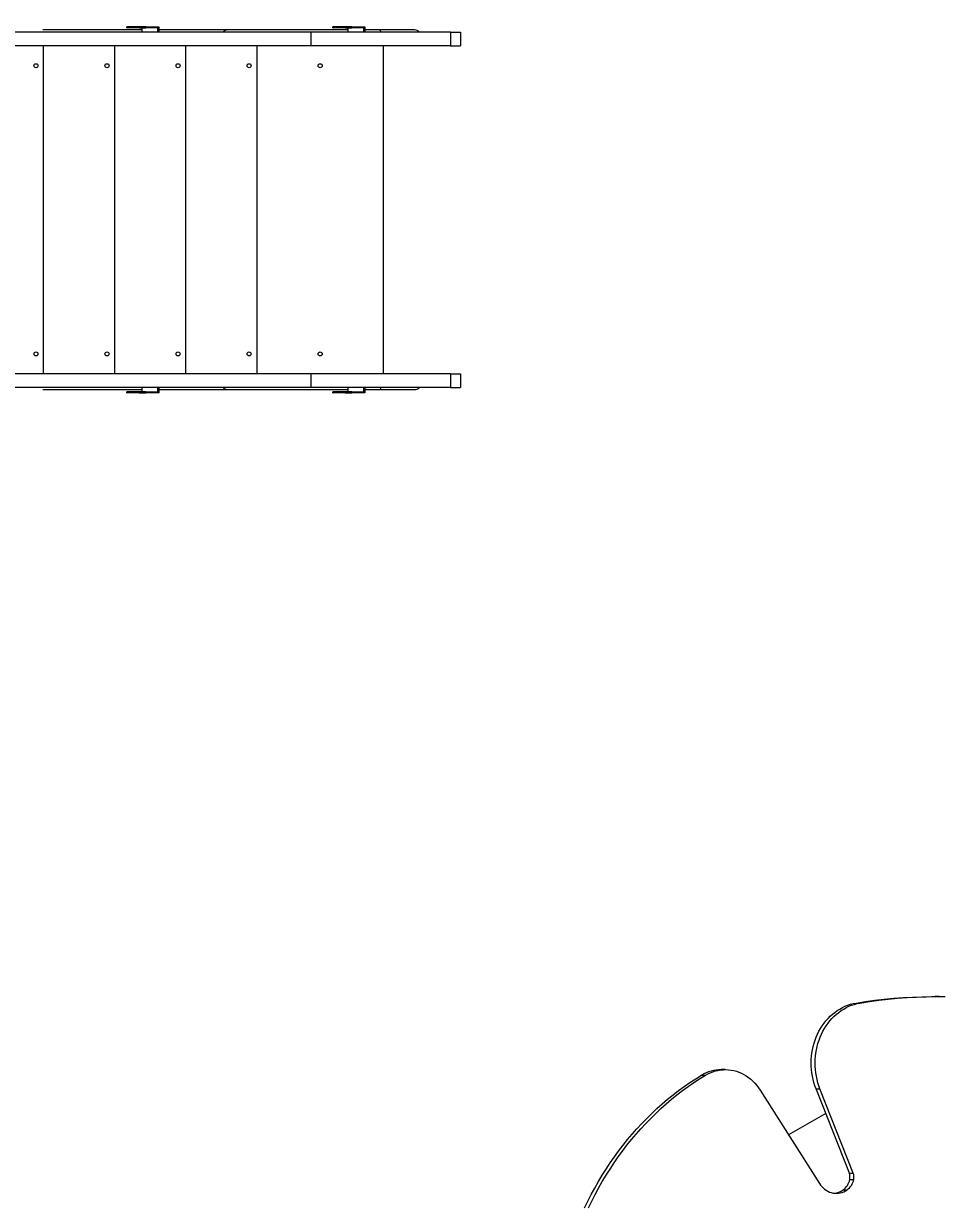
# Model space of a CAD drawing. Header units: millimetres. Extents: x -6879 to 7341, y -8047 to 7187.
# Drawn here: x 635 to 2442, y -636 to 1686 of the extents above; entities that cross this region are included whole.
import ezdxf

# ---------------------------------------------------------------- set-up
doc = ezdxf.new("R2010")
doc.units = ezdxf.units.MM
for name, color, linetype in [('DIKOM_ОБЪЕКТ', 7, 'Continuous'), ('DIKOM_РАЗМЕР_ЗОНА', 7, 'Continuous'), ('DIKOM_РАЗМЕР_ОБЪЕКТА', 7, 'Continuous')]:
    doc.layers.add(name, color=color, linetype=linetype)
doc.styles.add('style1', font='arial.ttf', dxfattribs={"width": 0.8})
doc.dimstyles.new('1-50', dxfattribs={"dimtxt": 300, "dimasz": 200, "dimexe": 100, "dimexo": 0, "dimgap": 100, "dimtad": 0, "dimdec": 0, "dimtxsty": 'style1', "dimcen": 0, "dimclrd": 7, "dimclre": 7, "dimadec": 1, "dimazin": 2, "dimtfac": 1, "dimtdec": 0, "dimtmove": 1, "dimatfit": 3, "dimfxl": 0, "dimlwd": 25, "dimlwe": 18, "dimarcsym": 0})

# ---------------------------------------------------------------- blocks, each defined once
blk = doc.blocks.new('A$C027840CE')
at = {"color": 7, "linetype": 'Continuous', "lineweight": 15}
for p, q in [((-124.9, -325.5), (-318, -224.6)), ((-364.9, -236.8), (-371.6, -240.7)), ((-365.9, -261.3), (-372.7, -265.1)), ((-358.8, -271.8), (-365.6, -275.6)), ((-365.6, -275.6), (-225.7, -386.5)), ((-358.8, -271.8), (-219, -382.7)), ((-260, -350.2), (-217.7, -277)), ((-260, -350.2), (-217.7, -277)), ((-10.2, -293.1), (-16.9, -297)), ((-45.2, -326.1), (-38.5, -322.2)), ((-219, -382.7), (-225.7, -386.5)), ((-202.6, -568.6), (-209.4, -572.5)), ((-337.9, -661.5), (-331.2, -657.6))]:
    blk.add_line(p, q, dxfattribs=at)
at = {"color": 7, "linetype": 'Continuous', "lineweight": 15, "flags": 128}
for points in [[(51.9, 44.8), (52.9, 30.1), (53.7, 15.4), (54.1, 0.8), (54.2, -13.8), (53.9, -28.4), (53.4, -42.9), (52.5, -57.3), (51.3, -71.7), (49.8, -85.9), (48, -100.1), (45.8, -114.2), (43.3, -128.2), (40.5, -142.1), (37.4, -155.8), (34, -169.4), (30.3, -182.9), (26.3, -196.3), (21.9, -209.5), (17.3, -222.5), (12.3, -235.4), (7, -248.1), (1.5, -260.6), (-4.3, -272.9), (-10.5, -285), (-16.9, -297)], [(58.6, 48.7), (59.6, 34), (60.4, 19.3), (60.8, 4.7), (60.9, -9.9), (60.7, -24.5), (60.1, -39), (59.2, -53.4), (58, -67.8), (56.5, -82.1), (54.7, -96.2), (52.5, -110.3), (50.1, -124.3), (47.3, -138.2), (44.2, -151.9), (40.7, -165.6), (37, -179), (33, -192.4), (28.6, -205.6), (24, -218.6), (19, -231.5), (13.8, -244.2), (8.2, -256.7), (2.4, -269), (-3.8, -281.2), (-10.2, -293.1)], [(-318, -224.6), (-321.5, -222.9), (-325.2, -221.6), (-328.9, -220.5), (-332.6, -219.9), (-336.4, -219.5), (-340.1, -219.5), (-343.7, -219.9), (-347.3, -220.6), (-350.7, -221.6), (-354.1, -223), (-357.2, -224.6), (-360.2, -226.6), (-363, -228.9), (-365.5, -231.5), (-367.8, -234.3), (-369.8, -237.4), (-371.6, -240.7)], [(-16.9, -297), (-19.7, -301.6), (-22.7, -306), (-26.1, -310.2), (-29.7, -314.1), (-33.5, -317.7), (-37.6, -321), (-41.8, -324), (-46.3, -326.7), (-51, -329.1), (-55.8, -331.1), (-60.8, -332.8), (-65.9, -334.2), (-71.1, -335.2), (-76.4, -335.8), (-81.8, -336.1), (-87.2, -336), (-92.7, -335.5), (-98.2, -334.7), (-103.6, -333.6), (-109, -332.1), (-114.4, -330.2), (-119.7, -328), (-124.9, -325.5)], [(-225.7, -386.5), (-220.8, -390.7), (-216, -395), (-211.4, -399.7), (-207.1, -404.5), (-202.9, -409.6), (-199, -414.9), (-195.4, -420.3), (-192, -426), (-188.9, -431.8), (-186, -437.7), (-183.5, -443.7), (-181.2, -449.9), (-179.2, -456.1), (-177.5, -462.3), (-176.2, -468.7), (-175.2, -475), (-174.4, -481.4), (-174, -487.7), (-174, -494), (-174.2, -500.3), (-174.8, -506.4), (-175.7, -512.5), (-176.9, -518.5), (-178.4, -524.4), (-180.2, -530.1), (-182.4, -535.7), (-184.8, -541), (-187.5, -546.2), (-190.5, -551.2), (-193.8, -556), (-197.3, -560.5), (-201.1, -564.7), (-205.1, -568.7), (-209.4, -572.5)], [(-219, -382.7), (-214, -386.8), (-209.3, -391.2), (-204.7, -395.8), (-200.4, -400.7), (-196.2, -405.7), (-192.3, -411), (-188.7, -416.5), (-185.3, -422.1), (-182.1, -427.9), (-179.3, -433.8), (-176.7, -439.8), (-174.5, -446), (-172.5, -452.2), (-170.8, -458.5), (-169.5, -464.8), (-168.4, -471.1), (-167.7, -477.5), (-167.3, -483.8), (-167.2, -490.1), (-167.5, -496.4), (-168.1, -502.6), (-168.9, -508.7), (-170.2, -514.6), (-171.7, -520.5), (-173.5, -526.2), (-175.6, -531.8), (-178.1, -537.2), (-180.8, -542.3), (-183.8, -547.3), (-187, -552.1), (-190.6, -556.6), (-194.4, -560.9), (-198.4, -564.9), (-202.6, -568.6)], [(-209.4, -572.5), (-224, -584.2), (-238.8, -595.7), (-253.8, -606.8), (-269, -617.7), (-284.4, -628.2), (-300, -638.4), (-315.9, -648.4), (-331.9, -658), (-348.1, -667.3)], [(-202.6, -568.6), (-217.2, -580.3), (-232, -591.8), (-247, -602.9), (-262.3, -613.8), (-277.7, -624.3), (-293.3, -634.6), (-309.1, -644.5), (-325.1, -654.1), (-331.2, -657.6)]]:
    blk.add_lwpolyline(points, dxfattribs=at)
at = {"color": 7, "linetype": 'Continuous', "lineweight": 15}
for centre, radius, start, end in [((-330.9, -252.7), 37.4, 126.4929, 154.9183), ((-341.3, -254.3), 33.2, 155.8281, 199.1318), ((-334.6, -250.4), 33.2, 155.8281, 199.1318), ((-350.8, -258), 23, 198.0525, 229.9662), ((-344, -254.1), 23, 198.0525, 229.9662), ((-76.7, -256.7), 75.8, 300.2295, 331.3394)]:
    blk.add_arc(centre, radius, start, end, dxfattribs=at)
blk = doc.blocks.new('*D19')
at = {"layer": 'Defpoints', "color": 0, "transparency": 16777216}
for p in [(5624, 6094.3), (-4435.4, 2864.3), (5624, -2640.1)]:
    blk.add_point(p, dxfattribs=at)
at = {"layer": 'DIKOM_РАЗМЕР_ОБЪЕКТА', "color": 7, "lineweight": 18, "transparency": 16777216}
for p, q in [((-4435.4, 2864.3), (-4435.4, 6194.3)), ((5624, -2640.1), (5624, 6194.3))]:
    blk.add_line(p, q, dxfattribs=at)
at = {"layer": 'DIKOM_РАЗМЕР_ОБЪЕКТА', "color": 7, "lineweight": 25, "transparency": 16777216}
for p, q in [((-4235.4, 6094.3), (2113.7, 6094.3)), ((5424, 6094.3), (3193.5, 6094.3))]:
    blk.add_line(p, q, dxfattribs=at)
at = {"layer": 'DIKOM_РАЗМЕР_ОБЪЕКТА', "color": 7, "transparency": 16777216}
for points in [[(-4235.4, 6127.6), (-4235.4, 6060.9), (-4435.4, 6094.3)], [(5424, 6127.6), (5424, 6060.9), (5624, 6094.3)]]:
    blk.add_solid(points, dxfattribs=at)
at = {"layer": 'DIKOM_РАЗМЕР_ОБЪЕКТА', "color": 0, "transparency": 16777216, "insert": (2653.6, 6094.3), "char_height": 300, "attachment_point": 5, "style": 'style1'}
blk.add_mtext('10100', dxfattribs=at)
blk = doc.blocks.new('*D17')
at = {"layer": 'Defpoints', "color": 0, "transparency": 16777216}
for p in [(-5935.4, 6990.3), (-5935.4, 998.3), (7340.8, -2830.9)]:
    blk.add_point(p, dxfattribs=at)
at = {"layer": 'DIKOM_РАЗМЕР_ЗОНА', "color": 7, "lineweight": 18, "transparency": 16777216}
for p, q in [((-5935.4, 998.3), (-5935.4, 7090.3)), ((7340.8, -2830.9), (7340.8, 7090.3))]:
    blk.add_line(p, q, dxfattribs=at)
at = {"layer": 'DIKOM_РАЗМЕР_ЗОНА', "color": 7, "lineweight": 25, "transparency": 16777216}
for p, q in [((-5735.4, 6990.3), (2016.7, 6990.3)), ((7140.8, 6990.3), (3096.5, 6990.3))]:
    blk.add_line(p, q, dxfattribs=at)
at = {"layer": 'DIKOM_РАЗМЕР_ЗОНА', "color": 7, "transparency": 16777216}
for points in [[(-5735.4, 7023.6), (-5735.4, 6956.9), (-5935.4, 6990.3)], [(7140.8, 7023.6), (7140.8, 6956.9), (7340.8, 6990.3)]]:
    blk.add_solid(points, dxfattribs=at)
at = {"layer": 'DIKOM_РАЗМЕР_ЗОНА', "color": 0, "transparency": 16777216, "insert": (2556.6, 6990.3), "char_height": 300, "attachment_point": 5, "style": 'style1'}
blk.add_mtext('13300', dxfattribs=at)

msp = doc.modelspace()

# ---------------------------------------------------------------- linework, layer by layer
at = {"layer": 'DIKOM_ОБЪЕКТ', "color": 7, "linetype": 'Continuous', "lineweight": 15}
for p, q in [((868.9, 1673.4), (673.1, 1673.4)), ((838.8, 1677.9), (838.8, 1679.9)), ((839.6, 1679.9), (838.8, 1679.9)), ((838.8, 1677.9), (839.6, 1677.9)), ((839.6, 1677.9), (839.6, 1679.9)), ((863.1, 1679.9), (839.6, 1679.9)), ((863.1, 1677.9), (839.6, 1677.9)), ((863.1, 1679.9), (863.1, 1677.9)), ((876.2, 1679.9), (863.1, 1679.9)), ((863.1, 1677.9), (876.2, 1677.9)), ((868.9, 1668.9), (868.9, 1677.9)), ((876.2, 1677.9), (876.2, 1679.9)), ((876.2, 1679.9), (902, 1679.9)), ((900.1, 1677.9), (876.2, 1677.9)), ((900.1, 1668.9), (900.1, 1677.9)), ((902, 1679.9), (902, 1668.9)), ((1034.6, 1673.4), (902, 1673.4)), ((1274.5, 1673.4), (1034.6, 1673.4)), ((1244.4, 1677.9), (1244.4, 1679.9)), ((1245.2, 1679.9), (1244.4, 1679.9)), ((1244.4, 1677.9), (1245.2, 1677.9)), ((1245.2, 1677.9), (1245.2, 1679.9)), ((1268.7, 1679.9), (1245.2, 1679.9)), ((1268.7, 1677.9), (1245.2, 1677.9)), ((1268.7, 1679.9), (1268.7, 1677.9)), ((1281.8, 1679.9), (1268.7, 1679.9)), ((1268.7, 1677.9), (1281.8, 1677.9)), ((1274.5, 1668.9), (1274.5, 1677.9)), ((1281.8, 1677.9), (1281.8, 1679.9)), ((1281.8, 1679.9), (1307.5, 1679.9)), ((1305.7, 1677.9), (1281.8, 1677.9)), ((1305.7, 1668.9), (1305.7, 1677.9)), ((1307.5, 1679.9), (1307.5, 1668.9)), ((1336.1, 1673.4), (1307.5, 1673.4)), ((1405.6, 1673.4), (1336.1, 1673.4)), ((1201.4, 1668.9), (387.2, 1668.9)), ((1201.4, 1668.9), (1201.4, 1641.9)), ((1476.1, 1668.9), (1201.4, 1668.9)), ((1476.1, 1668.9), (1476.1, 1641.9)), ((1476.1, 1668.9), (1496.1, 1668.9)), ((1496.1, 1668.9), (1496.1, 1641.9)), ((1201.4, 1641.9), (387.2, 1641.9)), ((674.6, 995.9), (674.6, 1641.9)), ((814.6, 1641.9), (814.6, 995.9)), ((954.6, 1641.9), (954.6, 995.9)), ((1094.6, 1641.9), (1094.6, 995.9)), ((1476.1, 1641.9), (1201.4, 1641.9)), ((1344.6, 995.9), (1344.6, 1641.9)), ((1476.1, 1641.9), (1496.1, 1641.9)), ((1201.4, 995.9), (467, 995.9)), ((1201.4, 995.9), (1201.4, 968.9)), ((1476.1, 995.9), (1201.4, 995.9)), ((1476.1, 995.9), (1476.1, 968.9)), ((1476.1, 995.9), (1496.1, 995.9)), ((1496.1, 995.9), (1496.1, 968.9)), ((1201.4, 968.9), (411.1, 968.9)), ((673.1, 964.4), (868.9, 964.4)), ((838.8, 957.9), (838.8, 959.9)), ((839.6, 959.9), (838.8, 959.9)), ((838.8, 957.9), (839.6, 957.9)), ((839.6, 957.9), (839.6, 959.9)), ((863.1, 959.9), (839.6, 959.9)), ((863.1, 957.9), (839.6, 957.9)), ((863.1, 959.9), (863.1, 957.9)), ((876.2, 959.9), (863.1, 959.9)), ((863.1, 957.9), (876.2, 957.9)), ((868.9, 959.9), (868.9, 968.9)), ((876.2, 957.9), (876.2, 959.9)), ((876.2, 959.9), (900.1, 959.9)), ((902, 957.9), (876.2, 957.9)), ((900.1, 959.9), (900.1, 968.9)), ((902, 968.9), (902, 957.9)), ((902, 964.4), (1034.6, 964.4)), ((1034.6, 964.4), (1274.5, 964.4)), ((1476.1, 968.9), (1201.4, 968.9)), ((1244.4, 957.9), (1244.4, 959.9)), ((1245.2, 959.9), (1244.4, 959.9)), ((1244.4, 957.9), (1245.2, 957.9)), ((1245.2, 957.9), (1245.2, 959.9)), ((1268.7, 959.9), (1245.2, 959.9)), ((1268.7, 957.9), (1245.2, 957.9)), ((1268.7, 959.9), (1268.7, 957.9)), ((1281.8, 959.9), (1268.7, 959.9)), ((1268.7, 957.9), (1281.8, 957.9)), ((1274.5, 959.9), (1274.5, 968.9)), ((1281.8, 957.9), (1281.8, 959.9)), ((1281.8, 959.9), (1305.7, 959.9)), ((1307.5, 957.9), (1281.8, 957.9)), ((1305.7, 959.9), (1305.7, 968.9)), ((1307.5, 968.9), (1307.5, 957.9)), ((1307.5, 964.4), (1336.1, 964.4)), ((1336.1, 964.4), (1405.6, 964.4)), ((1476.1, 968.9), (1496.1, 968.9))]:
    msp.add_line(p, q, dxfattribs=at)
at = {"layer": 'DIKOM_ОБЪЕКТ', "color": 7, "linetype": 'Continuous', "lineweight": 15, "flags": 128}
for points in [[(1340, 1668.9), (1339.4, 1670.4), (1338.7, 1671.7), (1337.8, 1672.6), (1337, 1673.2), (1336.1, 1673.4)], [(1336.1, 964.4), (1337, 964.6), (1337.8, 965.2), (1338.7, 966.1), (1339.4, 967.4), (1340, 968.9)]]:
    msp.add_lwpolyline(points, dxfattribs=at)
at = {"layer": 'DIKOM_ОБЪЕКТ', "color": 7, "linetype": 'Continuous', "lineweight": 15}
for centre in [(659.6, 1602.9), (799.6, 1602.9), (939.6, 1602.9), (1079.6, 1602.9), (1219.6, 1602.9), (659.6, 1034.9), (799.6, 1034.9), (939.6, 1034.9), (1079.6, 1034.9), (1219.6, 1034.9)]:
    msp.add_circle(centre, 4, dxfattribs=at)
for centre, start, end in [((1405.6, 1660.4), 40.8322, 90), ((1405.6, 977.4), 270, 319.1678)]:
    msp.add_arc(centre, 13, start, end, dxfattribs=at)
for points, knots in [([(1028.8, 1668.9), (1029.1, 1669.4), (1029.7, 1670.4), (1030.8, 1671.7), (1032.1, 1672.8), (1033.4, 1673.3), (1034.2, 1673.4), (1034.5, 1673.4), (1034.6, 1673.4)], [0, 0, 0, 0, 0.166686, 0.346831, 0.586401, 0.83279, 0.998365, 1, 1, 1, 1]), ([(1034.6, 964.4), (1034.5, 964.4), (1034.2, 964.4), (1033.4, 964.5), (1032.1, 965), (1030.8, 966.1), (1029.7, 967.4), (1029.1, 968.4), (1028.8, 968.9)], [0, 0, 0, 0, 0.001635, 0.167215, 0.407051, 0.653186, 0.828661, 1, 1, 1, 1])]:
    msp.add_open_spline(points, degree=3, knots=knots, dxfattribs=at)

# ---------------------------------------------------------------- block references
at = {"layer": 'DIKOM_ОБЪЕКТ', "color": 7, "linetype": 'Continuous', "lineweight": 15, "rotation": 149.9999999999997}
msp.add_blockref('A$C027840CE', (1815.5, -635.8), dxfattribs=at)

# ---------------------------------------------------------------- dimensions: what is measured, and where the dimension line sits
at = {"layer": 'DIKOM_РАЗМЕР_ЗОНА'}
dim = msp.add_linear_dim(base=(-5935.4, 6990.3), p1=(7340.8, -2830.9), p2=(-5935.4, 998.3), text='13300', dimstyle='1-50', override={"dimscale": 1, "dimtix": 0, "dimtofl": 1, "dimtmove": 1, "dimatfit": 3}, dxfattribs=at)
dim.commit()
dim.dimension.update_dxf_attribs({"geometry": '*D17', "text_midpoint": (2556.6, 6990.3), "dimtype": 160})
at = {"layer": 'DIKOM_РАЗМЕР_ОБЪЕКТА'}
dim = msp.add_linear_dim(base=(5624, 6094.3), p1=(-4435.4, 2864.3), p2=(5624, -2640.1), text='10100', dimstyle='1-50', override={"dimscale": 1, "dimtix": 0, "dimtofl": 1, "dimtmove": 1, "dimatfit": 3}, dxfattribs=at)
dim.commit()
dim.dimension.update_dxf_attribs({"geometry": '*D19', "text_midpoint": (2653.6, 6094.3), "dimtype": 160})

doc.saveas('drawing.dxf')
